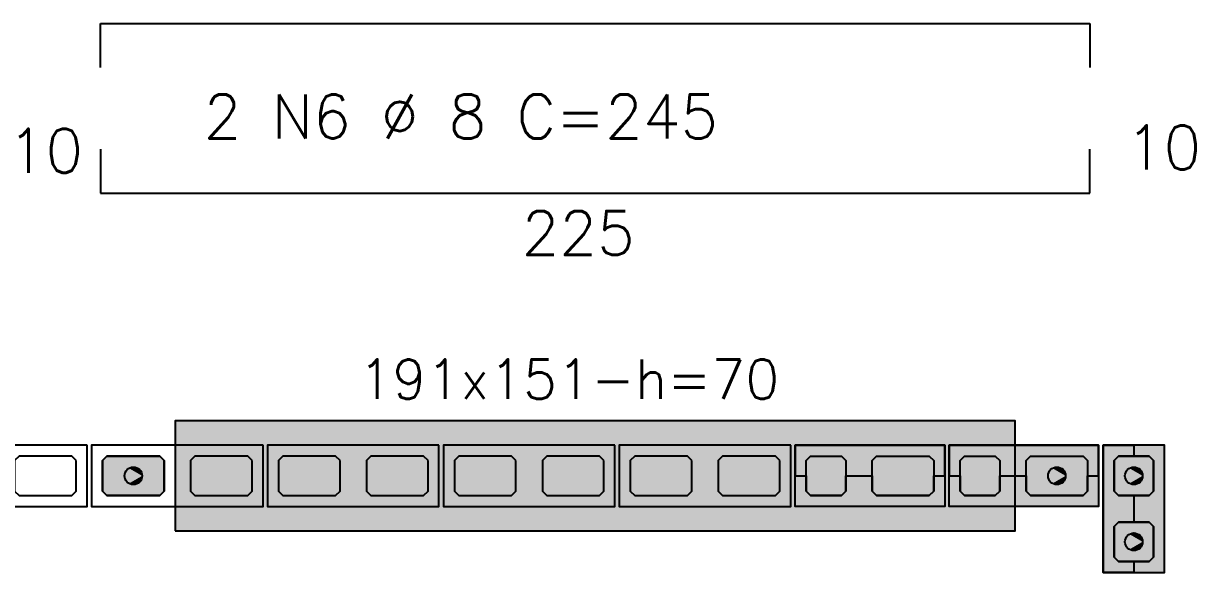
# Model space of a CAD drawing. Extents: x -1.9 to 86, y -1.6 to 61.
# Drawn here: x 16.84 to 22.17, y 41.63 to 44.13 of the extents above; entities that cross this region are included whole.
import ezdxf

# ---------------------------------------------------------------- set-up
doc = ezdxf.new("R2010")
doc.units = 0
doc.header["$MEASUREMENT"] = 0
doc.linetypes.add('ESTILO_TQS_0001', pattern=[0.45, 0.3, -0.15])
for name, color, linetype in [('27', 4, 'CONTINUOUS'), ('PENA_01', 1, 'CONTINUOUS'), ('PENA_02', 2, 'CONTINUOUS'), ('PENA_03', 3, 'CONTINUOUS'), ('PENA_05', 5, 'CONTINUOUS'), ('PENA_11', 252, 'CONTINUOUS'), ('PENA_21', 100, 'CONTINUOUS'), ('PENA_23', 50, 'CONTINUOUS')]:
    doc.layers.add(name, color=color, linetype=linetype)
doc.styles.get("Standard").update_dxf_attribs({"font": 'ROMANS.SHX'})

msp = doc.modelspace()

# ---------------------------------------------------------------- linework, layer by layer
at = {"layer": '27', "linetype": 'Continuous'}
for points in [[(21.7486, 41.6315), (21.7486, 42.2115), (21.8886, 42.2115), (21.8886, 42.1615), (21.8186, 42.1615), (21.7986, 42.1415), (21.7986, 42.0015), (21.8186, 41.9815), (21.8886, 41.9815), (21.8886, 41.8615), (21.8186, 41.8615), (21.7986, 41.8415), (21.7986, 41.7015), (21.8186, 41.6815), (21.8886, 41.6815), (21.8886, 41.6315), (21.7486, 41.6315)], [(22.0286, 41.6315), (22.0286, 42.2115), (21.8886, 42.2115), (21.8886, 42.1615), (21.9586, 42.1615), (21.9786, 42.1415), (21.9786, 42.0015), (21.9586, 41.9815), (21.8886, 41.9815), (21.8886, 41.8615), (21.9586, 41.8615), (21.9786, 41.8415), (21.9786, 41.7015), (21.9586, 41.6815), (21.8886, 41.6815), (21.8886, 41.6315), (22.0286, 41.6315)]]:
    msp.add_lwpolyline(points, dxfattribs=at)
for points in [[(21.8186, 42.1615), (21.7986, 42.1415), (21.7486, 42.2115)], [(21.8186, 42.1615), (21.7486, 42.2115), (21.8886, 42.2115)], [(21.7486, 42.2115), (21.7986, 42.1415), (21.7486, 41.6315)], [(21.8186, 42.1615), (21.8886, 42.2115), (21.8886, 42.1615)], [(22.0286, 42.2115), (21.8886, 42.2115), (21.9586, 42.1615)], [(21.9586, 42.1615), (21.8886, 42.2115), (21.8886, 42.1615)], [(21.9786, 42.1415), (22.0286, 42.2115), (21.9586, 42.1615)], [(22.0286, 41.6315), (22.0286, 42.2115), (21.9786, 42.1415)], [(21.7486, 41.6315), (21.7986, 42.1415), (21.7986, 41.7015)], [(21.7986, 41.7015), (21.7986, 42.1415), (21.7986, 42.0015)], [(21.9786, 42.0015), (22.0286, 41.6315), (21.9786, 42.1415)], [(21.7986, 41.7015), (21.7986, 41.8415), (21.7986, 42.0015)], [(21.8186, 41.9815), (21.7986, 41.8415), (21.7986, 42.0015)], [(21.8186, 41.9815), (21.8186, 41.8615), (21.7986, 41.8415)], [(21.8886, 41.9815), (21.8186, 41.8615), (21.8186, 41.9815)], [(21.8886, 41.9815), (21.8886, 41.8615), (21.8186, 41.8615)], [(21.8886, 41.9815), (21.9586, 41.8615), (21.9586, 41.9815)], [(21.8886, 41.9815), (21.8886, 41.8615), (21.9586, 41.8615)], [(21.9586, 41.9815), (21.9786, 41.8415), (21.9786, 42.0015)], [(21.9586, 41.8615), (21.9786, 41.8415), (21.9586, 41.9815)], [(21.9786, 41.8415), (22.0286, 41.6315), (21.9786, 42.0015)], [(21.9786, 41.8415), (21.9786, 41.7015), (22.0286, 41.6315)], [(21.8186, 41.6815), (21.7486, 41.6315), (21.7986, 41.7015)], [(21.9786, 41.7015), (21.9586, 41.6815), (22.0286, 41.6315)], [(21.8886, 41.6315), (21.7486, 41.6315), (21.8186, 41.6815)], [(21.8886, 41.6815), (21.8886, 41.6315), (21.8186, 41.6815)], [(21.9586, 41.6815), (21.8886, 41.6815), (22.0286, 41.6315)], [(21.8886, 41.6815), (21.8886, 41.6315), (22.0286, 41.6315)]]:
    msp.add_solid(points, dxfattribs=at)
at = {"layer": 'PENA_01', "linetype": 'Continuous'}
for points in [[(17.0786, 42.1415), (17.0586, 42.1615), (16.8186, 42.1615), (16.7986, 42.1415), (16.7986, 42.0015), (16.8186, 41.9815), (17.0586, 41.9815), (17.0786, 42.0015), (17.0786, 42.1415)], [(17.4786, 42.1415), (17.4586, 42.1615), (17.2186, 42.1615), (17.1986, 42.1415), (17.1986, 42.0015), (17.2186, 41.9815), (17.4586, 41.9815), (17.4786, 42.0015), (17.4786, 42.1415)], [(17.8786, 42.1415), (17.8586, 42.1615), (17.6186, 42.1615), (17.5986, 42.1415), (17.5986, 42.0015), (17.6186, 41.9815), (17.8586, 41.9815), (17.8786, 42.0015), (17.8786, 42.1415)], [(18.2786, 42.1415), (18.2586, 42.1615), (18.0186, 42.1615), (17.9986, 42.1415), (17.9986, 42.0015), (18.0186, 41.9815), (18.2586, 41.9815), (18.2786, 42.0015), (18.2786, 42.1415)], [(18.6786, 42.1415), (18.6586, 42.1615), (18.4186, 42.1615), (18.3986, 42.1415), (18.3986, 42.0015), (18.4186, 41.9815), (18.6586, 41.9815), (18.6786, 42.0015), (18.6786, 42.1415)], [(19.0786, 42.1415), (19.0586, 42.1615), (18.8186, 42.1615), (18.7986, 42.1415), (18.7986, 42.0015), (18.8186, 41.9815), (19.0586, 41.9815), (19.0786, 42.0015), (19.0786, 42.1415)], [(19.4786, 42.1415), (19.4586, 42.1615), (19.2186, 42.1615), (19.1986, 42.1415), (19.1986, 42.0015), (19.2186, 41.9815), (19.4586, 41.9815), (19.4786, 42.0015), (19.4786, 42.1415)], [(19.8786, 42.1415), (19.8586, 42.1615), (19.6186, 42.1615), (19.5986, 42.1415), (19.5986, 42.0015), (19.6186, 41.9815), (19.8586, 41.9815), (19.8786, 42.0015), (19.8786, 42.1415)], [(20.2786, 42.1415), (20.2586, 42.1615), (20.0186, 42.1615), (19.9986, 42.1415), (19.9986, 42.0015), (20.0186, 41.9815), (20.2586, 41.9815), (20.2786, 42.0015), (20.2786, 42.1415)], [(20.4186, 42.1615), (20.5586, 42.1615), (20.5786, 42.1415), (20.5786, 42.0015), (20.5586, 41.9815), (20.4186, 41.9815), (20.3986, 42.0015), (20.3986, 42.1415), (20.4186, 42.1615)], [(20.7186, 42.1615), (20.9586, 42.1615), (20.9786, 42.1415), (20.9786, 42.0015), (20.9586, 41.9815), (20.7186, 41.9815), (20.6986, 42.0015), (20.6986, 42.1415), (20.7186, 42.1615)], [(21.1186, 42.1615), (21.2586, 42.1615), (21.2786, 42.1415), (21.2786, 42.0015), (21.2586, 41.9815), (21.1186, 41.9815), (21.0986, 42.0015), (21.0986, 42.1415), (21.1186, 42.1615)], [(21.4186, 42.1615), (21.6586, 42.1615), (21.6786, 42.1415), (21.6786, 42.0015), (21.6586, 41.9815), (21.4186, 41.9815), (21.3986, 42.0015), (21.3986, 42.1415), (21.4186, 42.1615)]]:
    msp.add_lwpolyline(points, dxfattribs=at)
at = {"layer": 'PENA_01', "linetype": 'ESTILO_TQS_0001'}
for points in [[(21.8186, 42.1615), (21.7986, 42.1415), (21.7986, 42.0015), (21.8186, 41.9815), (21.9586, 41.9815), (21.9786, 42.0015), (21.9786, 42.1415), (21.9586, 42.1615), (21.8186, 42.1615)], [(21.8186, 41.8615), (21.7986, 41.8415), (21.7986, 41.7015), (21.8186, 41.6815), (21.9586, 41.6815), (21.9786, 41.7015), (21.9786, 41.8415), (21.9586, 41.8615), (21.8186, 41.8615)]]:
    msp.add_lwpolyline(points, dxfattribs=at)
at = {"layer": 'PENA_02', "linetype": 'Continuous'}
for points in [[(17.1286, 42.2115), (16.3486, 42.2115), (16.3486, 41.9315), (17.1286, 41.9315), (17.1286, 42.2115)], [(17.9286, 42.2115), (17.1486, 42.2115), (17.1486, 41.9315), (17.9286, 41.9315), (17.9286, 42.2115)], [(18.7286, 42.2115), (17.9486, 42.2115), (17.9486, 41.9315), (18.7286, 41.9315), (18.7286, 42.2115)], [(19.5286, 42.2115), (18.7486, 42.2115), (18.7486, 41.9315), (19.5286, 41.9315), (19.5286, 42.2115)], [(20.3286, 42.2115), (19.5486, 42.2115), (19.5486, 41.9315), (20.3286, 41.9315), (20.3286, 42.2115)], [(20.3486, 42.2115), (21.0286, 42.2115), (21.0286, 41.9315), (20.3486, 41.9315), (20.3486, 42.2115)], [(21.0486, 42.2115), (21.7286, 42.2115), (21.7286, 41.9315), (21.0486, 41.9315), (21.0486, 42.2115)], [(21.7486, 42.2115), (21.7486, 41.6315), (22.0286, 41.6315), (22.0286, 42.2115), (21.7486, 42.2115)]]:
    msp.add_lwpolyline(points, dxfattribs=at)
at = {"layer": 'PENA_03', "linetype": 'Continuous'}
for points in [[(17.1986, 42.1415), (17.2186, 42.1615), (17.4586, 42.1615), (17.4786, 42.1415), (17.4786, 42.0015), (17.4586, 41.9815), (17.2186, 41.9815), (17.1986, 42.0015), (17.1986, 42.1415)], [(21.6786, 42.0015), (21.6586, 41.9815), (21.4186, 41.9815), (21.3986, 42.0015), (21.3986, 42.1415), (21.4186, 42.1615), (21.6586, 42.1615), (21.6786, 42.1415), (21.6786, 42.0015)], [(21.7986, 42.1415), (21.8186, 42.1615), (21.9586, 42.1615), (21.9786, 42.1415), (21.9786, 42.0015), (21.9586, 41.9815), (21.8186, 41.9815), (21.7986, 42.0015), (21.7986, 42.1415)], [(21.7986, 41.8415), (21.8186, 41.8615), (21.9586, 41.8615), (21.9786, 41.8415), (21.9786, 41.7015), (21.9586, 41.6815), (21.8186, 41.6815), (21.7986, 41.7015), (21.7986, 41.8415)]]:
    msp.add_lwpolyline(points, dxfattribs=at)
for centre in [(17.3386, 42.0715), (21.5386, 42.0715), (21.8886, 42.0715), (21.8886, 41.7715)]:
    msp.add_circle(centre, 0.04, dxfattribs=at)
for points in [[(17.3786, 42.0715), (17.3186, 42.1061), (17.301, 42.0852)], [(17.3786, 42.0715), (17.301, 42.0852), (17.301, 42.0578)], [(17.3786, 42.0715), (17.301, 42.0578), (17.3186, 42.0368)], [(17.3786, 42.0715), (17.3456, 42.1109), (17.3186, 42.1061)], [(17.3786, 42.0715), (17.3186, 42.0368), (17.3456, 42.0321)], [(17.3786, 42.0715), (17.3693, 42.0972), (17.3456, 42.1109)], [(17.3786, 42.0715), (17.3456, 42.0321), (17.3693, 42.0458)], [(17.3786, 42.0715), (17.3693, 42.0458), (17.3786, 42.0715)], [(21.5786, 42.0715), (21.5186, 42.1061), (21.501, 42.0852)], [(21.5786, 42.0715), (21.501, 42.0852), (21.501, 42.0578)], [(21.5786, 42.0715), (21.501, 42.0578), (21.5186, 42.0368)], [(21.5786, 42.0715), (21.5456, 42.1109), (21.5186, 42.1061)], [(21.5786, 42.0715), (21.5186, 42.0368), (21.5456, 42.0321)], [(21.5786, 42.0715), (21.5693, 42.0972), (21.5456, 42.1109)], [(21.5786, 42.0715), (21.5456, 42.0321), (21.5693, 42.0458)], [(21.5786, 42.0715), (21.5693, 42.0458), (21.5786, 42.0715)], [(21.9286, 42.0715), (21.8686, 42.1061), (21.851, 42.0852)], [(21.9286, 42.0715), (21.851, 42.0852), (21.851, 42.0578)], [(21.9286, 42.0715), (21.851, 42.0578), (21.8686, 42.0368)], [(21.9286, 42.0715), (21.8956, 42.1109), (21.8686, 42.1061)], [(21.9286, 42.0715), (21.8686, 42.0368), (21.8956, 42.0321)], [(21.9286, 42.0715), (21.9193, 42.0972), (21.8956, 42.1109)], [(21.9286, 42.0715), (21.8956, 42.0321), (21.9193, 42.0458)], [(21.9286, 42.0715), (21.9193, 42.0458), (21.9286, 42.0715)], [(21.9286, 41.7715), (21.8686, 41.8061), (21.851, 41.7852)], [(21.9286, 41.7715), (21.8956, 41.8109), (21.8686, 41.8061)], [(21.9286, 41.7715), (21.9193, 41.7972), (21.8956, 41.8109)], [(21.9286, 41.7715), (21.851, 41.7852), (21.851, 41.7578)], [(21.9286, 41.7715), (21.851, 41.7578), (21.8686, 41.7368)], [(21.9286, 41.7715), (21.8686, 41.7368), (21.8956, 41.7321)], [(21.9286, 41.7715), (21.8956, 41.7321), (21.9193, 41.7458)], [(21.9286, 41.7715), (21.9193, 41.7458), (21.9286, 41.7715)]]:
    msp.add_solid(points, dxfattribs=at)
at = {"layer": 'PENA_05', "linetype": 'Continuous'}
for p, q in [((17.1886, 43.9298), (17.1886, 44.1298)), ((17.1886, 44.1298), (21.6886, 44.1298)), ((21.6886, 44.1298), (21.6886, 43.9298)), ((17.1886, 43.5571), (17.1886, 43.3571)), ((21.6886, 43.3571), (21.6886, 43.5571)), ((17.1886, 43.3571), (21.6886, 43.3571))]:
    msp.add_line(p, q, dxfattribs=at)
at = {"layer": 'PENA_11', "linetype": 'Continuous'}
for points in [[(17.1986, 42.1415), (17.2186, 42.1615), (17.4586, 42.1615)], [(17.1986, 42.1415), (17.4586, 42.1615), (17.4786, 42.1415)], [(17.1986, 42.1415), (17.4786, 42.1415), (17.4786, 42.0015)], [(17.1986, 42.1415), (17.4786, 42.0015), (17.4586, 41.9815)], [(17.1986, 42.1415), (17.4586, 41.9815), (17.2186, 41.9815)], [(17.1986, 42.1415), (17.2186, 41.9815), (17.1986, 42.0015)], [(17.1986, 42.1415), (17.1986, 42.0015), (17.1986, 42.1415)], [(21.6786, 42.0015), (21.3986, 42.1415), (21.4186, 42.1615)], [(21.6786, 42.0015), (21.3986, 42.0015), (21.3986, 42.1415)], [(21.6786, 42.0015), (21.4186, 42.1615), (21.6586, 42.1615)], [(21.6786, 42.0015), (21.6586, 42.1615), (21.6786, 42.1415)], [(21.6786, 42.0015), (21.6786, 42.1415), (21.6786, 42.0015)], [(21.7986, 42.1415), (21.8186, 42.1615), (21.9586, 42.1615)], [(21.7986, 42.1415), (21.9586, 42.1615), (21.9786, 42.1415)], [(21.7986, 42.1415), (21.9786, 42.1415), (21.9786, 42.0015)], [(21.7986, 42.1415), (21.9786, 42.0015), (21.9586, 41.9815)], [(21.7986, 42.1415), (21.9586, 41.9815), (21.8186, 41.9815)], [(21.7986, 42.1415), (21.8186, 41.9815), (21.7986, 42.0015)], [(21.7986, 42.1415), (21.7986, 42.0015), (21.7986, 42.1415)], [(21.6786, 42.0015), (21.4186, 41.9815), (21.3986, 42.0015)], [(21.6786, 42.0015), (21.6586, 41.9815), (21.4186, 41.9815)], [(21.7986, 41.8415), (21.8186, 41.8615), (21.9586, 41.8615)], [(21.7986, 41.8415), (21.9586, 41.8615), (21.9786, 41.8415)], [(21.7986, 41.8415), (21.9786, 41.8415), (21.9786, 41.7015)], [(21.7986, 41.8415), (21.9786, 41.7015), (21.9586, 41.6815)], [(21.7986, 41.8415), (21.9586, 41.6815), (21.8186, 41.6815)], [(21.7986, 41.8415), (21.8186, 41.6815), (21.7986, 41.7015)], [(21.7986, 41.8415), (21.7986, 41.7015), (21.7986, 41.8415)]]:
    msp.add_solid(points, dxfattribs=at)
at = {"layer": 'PENA_21', "linetype": 'Continuous'}
for points in [[(20.3486, 42.0715), (20.3986, 42.0715), (20.3986, 42.1415), (20.4186, 42.1615), (20.5586, 42.1615), (20.5786, 42.1415), (20.5786, 42.0715), (20.6986, 42.0715), (20.6986, 42.1415), (20.7186, 42.1615), (20.9586, 42.1615), (20.9786, 42.1415), (20.9786, 42.0715), (21.0286, 42.0715), (21.0286, 42.2115), (20.3486, 42.2115), (20.3486, 42.0715)], [(21.0486, 42.0715), (21.0986, 42.0715), (21.0986, 42.1415), (21.1186, 42.1615), (21.2586, 42.1615), (21.2786, 42.1415), (21.2786, 42.0715), (21.3986, 42.0715), (21.3986, 42.1415), (21.4186, 42.1615), (21.6586, 42.1615), (21.6786, 42.1415), (21.6786, 42.0715), (21.7286, 42.0715), (21.7286, 42.2115), (21.0486, 42.2115), (21.0486, 42.0715)], [(20.3486, 42.0715), (20.3986, 42.0715), (20.3986, 42.0015), (20.4186, 41.9815), (20.5586, 41.9815), (20.5786, 42.0015), (20.5786, 42.0715), (20.6986, 42.0715), (20.6986, 42.0015), (20.7186, 41.9815), (20.9586, 41.9815), (20.9786, 42.0015), (20.9786, 42.0715), (21.0286, 42.0715), (21.0286, 41.9315), (20.3486, 41.9315), (20.3486, 42.0715)], [(21.0486, 42.0715), (21.0986, 42.0715), (21.0986, 42.0015), (21.1186, 41.9815), (21.2586, 41.9815), (21.2786, 42.0015), (21.2786, 42.0715), (21.3986, 42.0715), (21.3986, 42.0015), (21.4186, 41.9815), (21.6586, 41.9815), (21.6786, 42.0015), (21.6786, 42.0715), (21.7286, 42.0715), (21.7286, 41.9315), (21.0486, 41.9315), (21.0486, 42.0715)]]:
    msp.add_lwpolyline(points, dxfattribs=at)
for points in [[(21.0286, 42.2115), (20.3486, 42.2115), (20.4186, 42.1615)], [(20.3486, 42.2115), (20.3486, 42.0715), (20.3986, 42.0715)], [(20.3486, 42.2115), (20.3986, 42.0715), (20.3986, 42.1415)], [(20.3486, 42.2115), (20.3986, 42.1415), (20.4186, 42.1615)], [(21.0286, 42.2115), (20.4186, 42.1615), (20.5586, 42.1615)], [(21.0286, 42.2115), (20.5586, 42.1615), (20.5786, 42.1415)], [(21.0286, 42.2115), (20.5786, 42.1415), (20.7186, 42.1615)], [(21.0286, 42.2115), (20.7186, 42.1615), (20.9586, 42.1615)], [(21.0286, 42.2115), (20.9586, 42.1615), (20.9786, 42.1415)], [(21.0286, 42.2115), (20.9786, 42.1415), (21.0286, 42.0715)], [(21.7286, 42.2115), (21.0486, 42.2115), (21.1186, 42.1615)], [(21.0486, 42.2115), (21.0486, 42.0715), (21.0986, 42.0715)], [(21.0486, 42.2115), (21.0986, 42.0715), (21.0986, 42.1415)], [(21.0486, 42.2115), (21.0986, 42.1415), (21.1186, 42.1615)], [(21.7286, 42.2115), (21.1186, 42.1615), (21.2586, 42.1615)], [(21.7286, 42.2115), (21.2586, 42.1615), (21.2786, 42.1415)], [(21.7286, 42.2115), (21.2786, 42.1415), (21.4186, 42.1615)], [(21.7286, 42.2115), (21.4186, 42.1615), (21.6586, 42.1615)], [(21.7286, 42.2115), (21.6586, 42.1615), (21.6786, 42.1415)], [(21.7286, 42.2115), (21.6786, 42.1415), (21.7286, 42.0715)], [(20.5786, 42.1415), (20.6986, 42.1415), (20.7186, 42.1615)], [(20.5786, 42.1415), (20.5786, 42.0715), (20.6986, 42.0715)], [(20.5786, 42.1415), (20.6986, 42.0715), (20.6986, 42.1415)], [(21.0286, 42.0715), (20.9786, 42.1415), (20.9786, 42.0715)], [(21.2786, 42.1415), (21.3986, 42.1415), (21.4186, 42.1615)], [(21.2786, 42.1415), (21.2786, 42.0715), (21.3986, 42.0715)], [(21.2786, 42.1415), (21.3986, 42.0715), (21.3986, 42.1415)], [(21.7286, 42.0715), (21.6786, 42.1415), (21.6786, 42.0715)], [(20.3486, 41.9315), (20.3486, 42.0715), (20.3986, 42.0715)], [(20.3486, 41.9315), (20.3986, 42.0715), (20.3986, 42.0015)], [(20.5786, 42.0015), (20.5786, 42.0715), (20.6986, 42.0715)], [(20.5786, 42.0015), (20.6986, 42.0715), (20.6986, 42.0015)], [(21.0286, 41.9315), (20.9786, 42.0015), (21.0286, 42.0715)], [(21.0286, 42.0715), (20.9786, 42.0015), (20.9786, 42.0715)], [(21.0486, 41.9315), (21.0486, 42.0715), (21.0986, 42.0715)], [(21.0486, 41.9315), (21.0986, 42.0715), (21.0986, 42.0015)], [(21.2786, 42.0015), (21.2786, 42.0715), (21.3986, 42.0715)], [(21.2786, 42.0015), (21.3986, 42.0715), (21.3986, 42.0015)], [(21.7286, 41.9315), (21.6786, 42.0015), (21.7286, 42.0715)], [(21.7286, 42.0715), (21.6786, 42.0015), (21.6786, 42.0715)], [(20.3486, 41.9315), (20.3986, 42.0015), (20.4186, 41.9815)], [(21.0286, 41.9315), (20.3486, 41.9315), (20.4186, 41.9815)], [(21.0286, 41.9315), (20.4186, 41.9815), (20.5586, 41.9815)], [(21.0286, 41.9315), (20.5586, 41.9815), (20.5786, 42.0015)], [(21.0286, 41.9315), (20.5786, 42.0015), (20.7186, 41.9815)], [(20.5786, 42.0015), (20.6986, 42.0015), (20.7186, 41.9815)], [(21.0286, 41.9315), (20.7186, 41.9815), (20.9586, 41.9815)], [(21.0286, 41.9315), (20.9586, 41.9815), (20.9786, 42.0015)], [(21.0486, 41.9315), (21.0986, 42.0015), (21.1186, 41.9815)], [(21.7286, 41.9315), (21.0486, 41.9315), (21.1186, 41.9815)], [(21.7286, 41.9315), (21.1186, 41.9815), (21.2586, 41.9815)], [(21.7286, 41.9315), (21.2586, 41.9815), (21.2786, 42.0015)], [(21.7286, 41.9315), (21.2786, 42.0015), (21.4186, 41.9815)], [(21.2786, 42.0015), (21.3986, 42.0015), (21.4186, 41.9815)], [(21.7286, 41.9315), (21.4186, 41.9815), (21.6586, 41.9815)], [(21.7286, 41.9315), (21.6586, 41.9815), (21.6786, 42.0015)]]:
    msp.add_solid(points, dxfattribs=at)
at = {"layer": 'PENA_23', "linetype": 'Continuous'}
msp.add_lwpolyline([(17.5286, 41.8215), (21.3486, 41.8215), (21.3486, 42.3215), (17.5286, 42.3215), (17.5286, 41.8215)], dxfattribs=at)
for points in [[(17.5286, 41.8215), (21.3486, 41.8215), (21.3486, 42.3215)], [(17.5286, 41.8215), (21.3486, 42.3215), (17.5286, 42.3215)], [(17.5286, 41.8215), (17.5286, 42.3215), (17.5286, 41.8215)]]:
    msp.add_solid(points, dxfattribs=at)

# ---------------------------------------------------------------- texts
at = {"layer": 'PENA_03', "linetype": 'Continuous'}
for s, height, p in [('2 N6 %%c 8 C=245', 0.2, (17.6583, 43.6066)), ('10', 0.2, (21.8524, 43.4655)), ('10', 0.2, (16.7672, 43.4507)), ('225', 0.2, (19.1045, 43.0763)), ('191x151-h=70', 0.18, (18.3629, 42.4215))]:
    msp.add_text(s, height=height, dxfattribs=at).set_placement(p)

doc.saveas('drawing.dxf')
